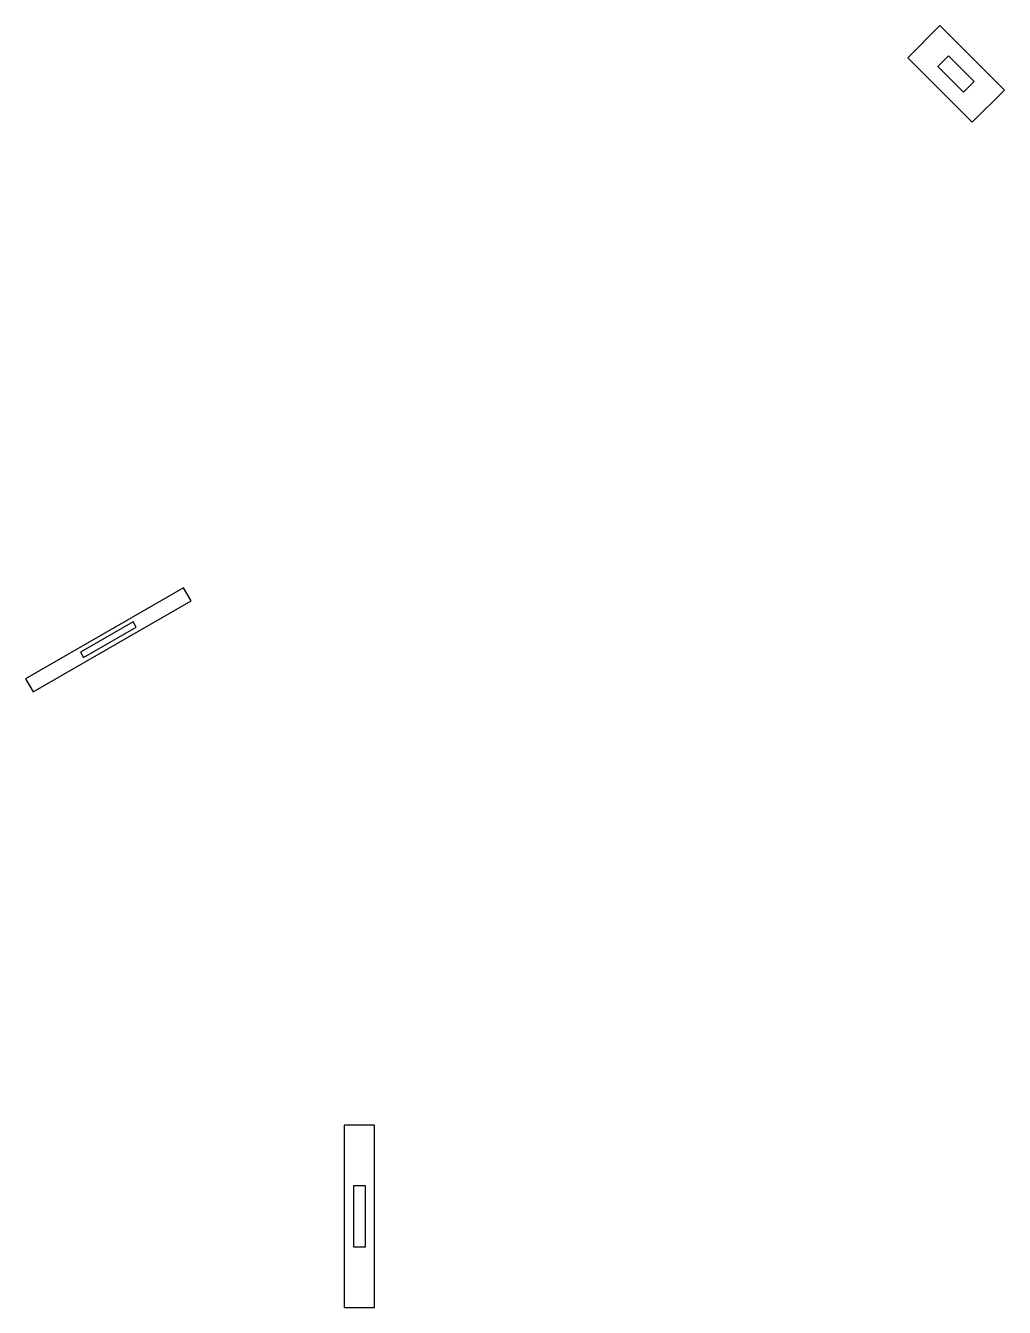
# Model space of a CAD drawing. Header units: millimetres. Extents: x -10 to 312, y -10 to 412.
import ezdxf

# ---------------------------------------------------------------- set-up
doc = ezdxf.new("R2010")
doc.units = ezdxf.units.MM

# ---------------------------------------------------------------- blocks, each defined once
blk = doc.blocks.new('PLATE', base_point=(5, 5))
for points in [[(0, 0), (30, 0), (30, 10), (0, 10)], [(10, 3), (20, 3), (20, 7), (10, 7)]]:
    blk.add_lwpolyline(points, close=True)

msp = doc.modelspace()

# ---------------------------------------------------------------- block references
for p, xscale, yscale, rotation in [((300, 400), 0.5, 3, 225), ((0, 200), 2, 0.5, 30)]:
    msp.add_blockref('PLATE', p, dxfattribs=dict(xscale=xscale, yscale=yscale, rotation=rotation))
at = {"xscale": 2, "rotation": 90}
msp.add_blockref('PLATE', (100, 0), dxfattribs=at)

doc.saveas('drawing.dxf')
